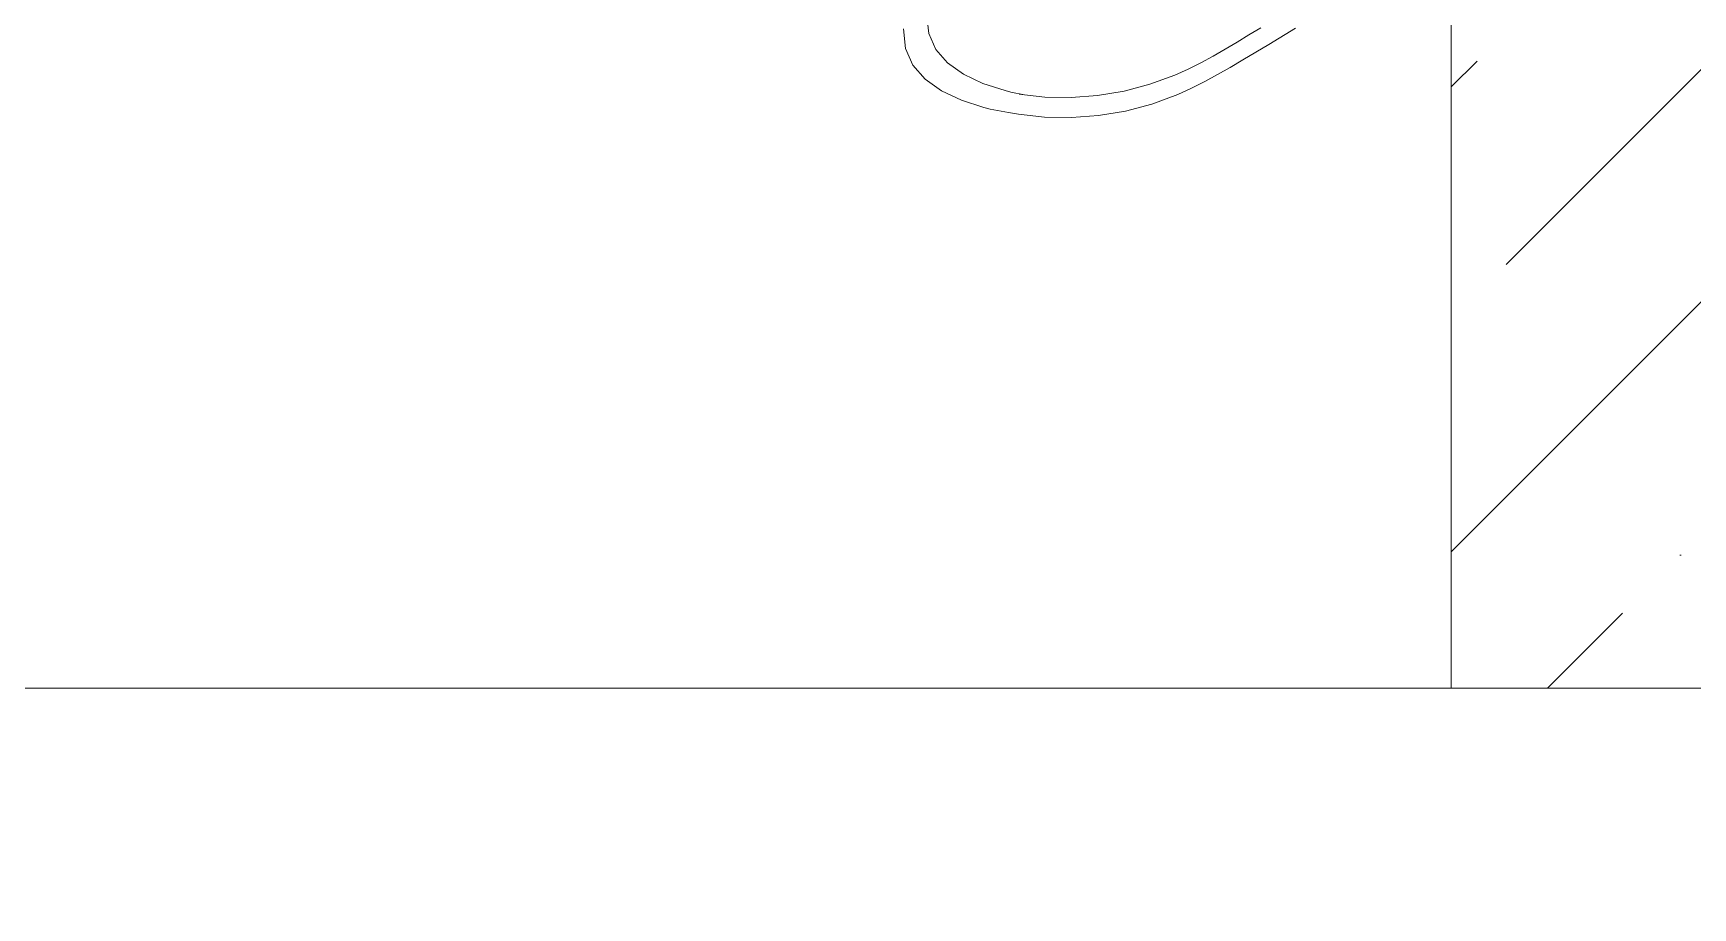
# Model space of a CAD drawing. Header units: millimetres. Extents: x 930469 to 1523124, y -120375 to 411163.
# Drawn here: x 1426078 to 1427681, y -45449 to -44605 of the extents above; entities that cross this region are included whole.
import ezdxf

# ---------------------------------------------------------------- set-up
doc = ezdxf.new("R2010")
doc.units = ezdxf.units.MM
doc.linetypes.add('HIDDEN', pattern=[0.75, 0.5, -0.25])
for name, color, linetype, lineweight in [('A-HATCH', 8, 'Continuous', 0), ('A-NET KHUAT', 8, 'HIDDEN', 0), ('A-NET THAY', 8, 'Continuous', 0), ('A1-LÁT SÀN', 8, 'Continuous', 0), ('xr', 8, 'Continuous', 0)]:
    doc.layers.add(name, color=color, linetype=linetype, lineweight=lineweight)

# ---------------------------------------------------------------- blocks, each defined once
blk = doc.blocks.new('zzz')
at = {"layer": 'xr', "ltscale": 3}
for p, q in [((1227935.5, 16970.3), (1227962.6, 16993.9)), ((1227962.6, 16993.9), (1227994.7, 17008.1)), ((1227994.7, 17008.1), (1228032.8, 17012)), ((1227913, 16938.6), (1227935.5, 16970.3)), ((1227992.9, 16949.8), (1228023.8, 16963.4)), ((1228023.8, 16963.4), (1228056.7, 16966.8)), ((1227894.8, 16900.3), (1227913, 16938.6)), ((1227966.8, 16927), (1227992.9, 16949.8)), ((1227880.7, 16856.7), (1227894.8, 16900.3)), ((1227927.1, 16858.7), (1227945, 16896.2)), ((1227945, 16896.2), (1227966.8, 16927)), ((1227870.7, 16809), (1227877.7, 16844.9)), ((1227877.7, 16844.9), (1227880.7, 16856.7)), ((1227913.2, 16815.8), (1227927.1, 16858.7)), ((1227870.7, 16809), (1227867.7, 16789.6)), ((1227905.3, 16778.3), (1227910.4, 16804.5)), ((1227910.4, 16804.5), (1227913.2, 16815.8)), ((1227862.1, 16739.4), (1227867.7, 16789.6)), ((1227905.3, 16778.3), (1227900.9, 16739)), ((1227906.4, 16788.5), (1227905.3, 16778.3)), ((1227861.1, 16687.7), (1227862.1, 16739.4)), ((1227900.9, 16739), (1227899.9, 16688.2)), ((1227864.9, 16635.4), (1227861.1, 16687.7)), ((1227899.9, 16688.2), (1227903.6, 16637)), ((1227873.7, 16583.4), (1227864.9, 16635.4)), ((1227903.6, 16637), (1227912.1, 16586.1)), ((1227887.3, 16532.1), (1227873.7, 16583.4)), ((1227912.1, 16586.1), (1227925.4, 16536.2)), ((1227905.7, 16482.1), (1227887.3, 16532.1)), ((1227925.4, 16536.2), (1227943.3, 16487.6)), ((1227917.8, 16455.6), (1227905.7, 16482.1)), ((1227943.3, 16487.6), (1227954.9, 16462.3)), ((1227930.7, 16430.2), (1227917.8, 16455.6)), ((1227954.9, 16462.3), (1227967.2, 16437.8)), ((1227944.1, 16405.4), (1227930.7, 16430.2)), ((1227967.2, 16437.8), (1227980.1, 16414.1)), ((1227958.1, 16380.8), (1227944.1, 16405.4)), ((1227980.1, 16414.1), (1227993.4, 16390.8)), ((1227993.4, 16390.8), (1228006.9, 16367.8)), ((1227972.5, 16356.3), (1227958.1, 16380.8)), ((1227987.3, 16331.7), (1227972.5, 16356.3)), ((1228006.9, 16367.8), (1228020.7, 16344.8)), ((1228002.4, 16306.6), (1227987.3, 16331.7)), ((1228020.7, 16344.8), (1228034.7, 16321.6)), ((1228033.7, 16255), (1228002.4, 16306.6))]:
    blk.add_line(p, q, dxfattribs=at)

msp = doc.modelspace()

# ---------------------------------------------------------------- hatches: boundary and pattern name
at = {"layer": 'A-HATCH', "ltscale": 3}
h = msp.add_hatch(dxfattribs=at)
h.set_pattern_fill('ANSI36', color=256, scale=50)
h.set_pattern_definition([(45, (573871.03, -39047.4), (84.1899, 308.696304), [396.875, -79.375, 0, -79.375])])
h.paths.add_polyline_path([(1429447.7, -45237.4), (1429447.7, -44437.4), (1427447.7, -44437.4), (1427447.7, -45237.4)])

# ---------------------------------------------------------------- linework, layer by layer
at = {"layer": 'A-NET THAY', "ltscale": 3}
for points in [[(1422617.7, -45237.4), (1430217.7, -45237.4), (1430217.7, -37637.4), (1422617.7, -37637.4)], [(1410467.7, -45237.4), (1442367.7, -45237.4), (1442367.7, -45707.4), (1430217.7, -46407.4), (1422617.7, -46407.4), (1410467.7, -45707.4)]]:
    msp.add_lwpolyline(points, close=True, dxfattribs=at)
at = {"layer": 'A1-LÁT SÀN', "ltscale": 3}
msp.add_lwpolyline([(1429447.7, -45237.4), (1429447.7, -44437.4), (1427447.7, -44437.4), (1427447.7, -45237.4)], close=True, dxfattribs=at)

# ---------------------------------------------------------------- block references
at = {"layer": 'A-NET KHUAT', "xscale": 0.5, "yscale": 0.5, "zscale": 0.5, "rotation": 90}
msp.add_blockref('zzz', (1435424.7, -658616.9), dxfattribs=at)

doc.saveas('drawing.dxf')
